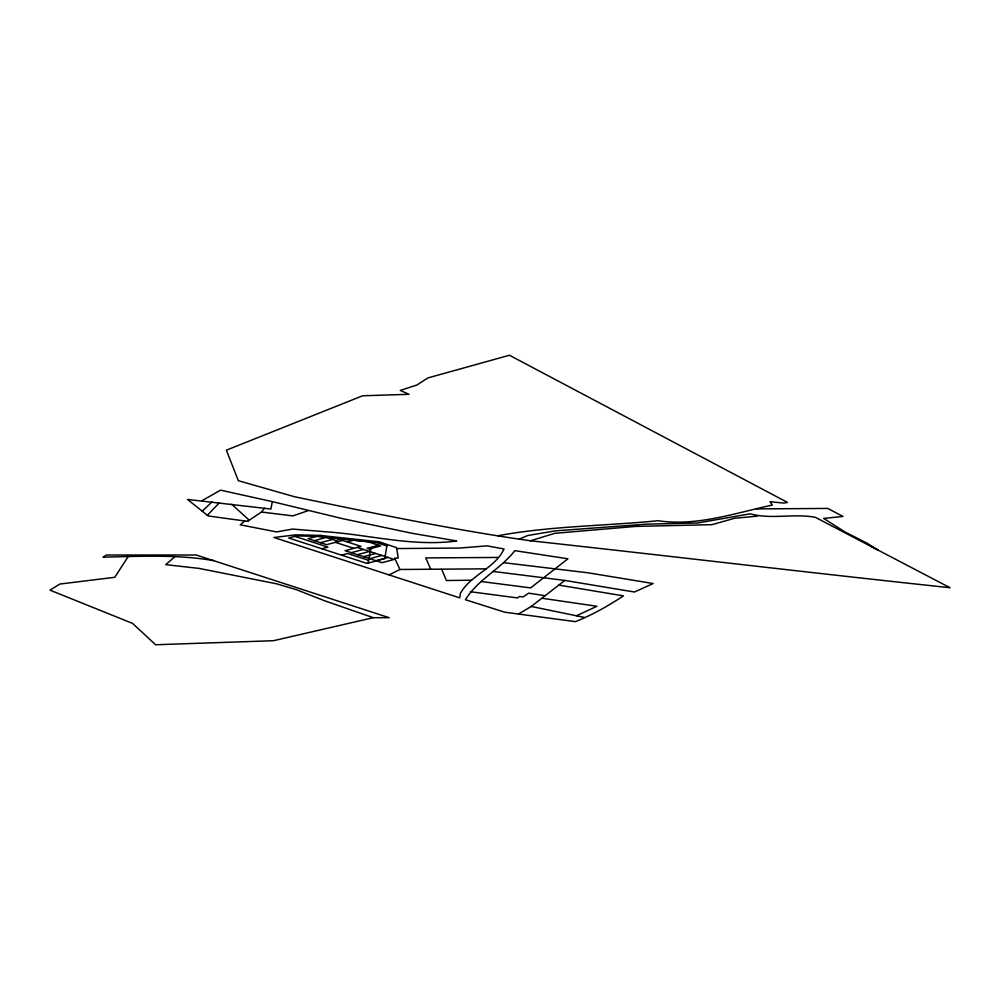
<?xml version="1.0" encoding="UTF-8"?>
<svg xmlns="http://www.w3.org/2000/svg" width="1000" height="1000" viewBox="0 0 1000 1000"><rect width="100%" height="100%" fill="white"/><g stroke="black" fill="none" stroke-linecap="round" stroke-linejoin="round"><path stroke-width="1.5" d="M368.075 563.112L370.913 548.538L380.712 545.913L367.987 541.775L318.288 536.413M202.188 500.575L220.55 490.15L272.312 501.625L270.9 509.038L187.562 499.462L208.225 515.975L244.75 520.975L247.587 521.312L261.462 512.038L264.562 508.225M396.675 548.562L459.837 548.038L487.163 545.862L504.05 549C494.663 568.763 470.85 574.6 460.375 593.413L459.712 597.863L273.938 537.5L295.812 534.825L320.262 535.438L379.162 541.8L396.538 547.663L398.25 558.075L394.688 558.112L399.925 569.475L486.35 568.825M481.475 581.55L530.625 587.9L567.938 558.787L514.862 550.662C500.513 569.087 477.663 579.65 465.438 599.725L504.75 612.212L575.45 621.65C592.413 614.837 608.362 605.85 623.438 595.875L558.812 585.087M128.212 556.512L114.763 577.312L59.887 584.038L50 590.15L132.525 623.375L155.625 644.75L273.45 640.713L373.275 617.688L389.15 617.688L196.25 555.013L106.388 555.025L103.05 557.137C139.863 556.4 177.125 554.275 213.538 560.612M207.362 515.288L219.438 502.725M202.25 511.213L212.037 501.85M174.613 556.938L165.738 564.663L199.013 568.4L276.725 583.837L296.5 589.725L323.888 600.5L373.275 617.688M244.75 520.975L240.225 524.837L276.562 531.912L292.55 529.075L327.038 531.875C370.25 534.875 413.162 546.95 456.688 540.962L411.95 533.263L342.488 518.638L272.312 501.625M518.7 613.888L531.263 606.462L564.812 580.425L634.438 592.013L653.175 583.525L588.013 572.8L503.862 562.712M247.587 521.312L249.237 520.212L231.675 504.237M389.1 574.913L399.925 569.475M576.413 615.775L596.962 606.275L541.875 598.225M519.163 539.15L527.65 535.525L555.513 530.837L646.263 524.175L697.625 522.975L750.225 513.825C771.075 519.688 793.9 513.225 815.375 517.337L950 587.712C810.075 572.8 670.337 556.075 530.438 540.775C451.225 529.55 372.9 513.013 294.6 496.763L238.35 480.7L226.363 450.188L362.587 395.788L409 394.312L400.288 390.4L416.987 385L427.738 377.975L509.438 355.25L787.463 502.413L783.863 503.075L770 501.725L772.3 505.062C734.65 513.162 697.087 526.487 658.05 520.737C604.663 526 550.812 525.925 497.85 535.75M530.438 540.775L554.938 533.288L635.788 526.413L711.988 524.663L734.525 518.3L757.225 516.138M308.188 510.637L292.887 515.875L261.462 512.038M314.288 540.675L326.413 537.438M320.45 542.675L332.575 539.438M342.612 540.4L326.613 544.675L308.125 538.675L320.25 535.425L338.738 541.438M321.812 548.75L327.925 547.112L294.837 536.362M347.325 541.925L353.675 540.237M341.525 555.15L347.638 553.513L368.55 560.312M378.625 545.237L367.038 548.337L370.737 549.538M351.25 552.675L363.375 549.438M357.4 554.675L369.525 551.438M363.562 556.688L375.688 553.438M369.725 558.688L381.85 555.438M375.887 560.688L388.013 557.438M471.613 580.212L446.475 580.525L441.725 569.362M497.912 557.45L425.737 557.9L430.825 569.412M756.388 508.9L827.738 508.438L843.012 516.45L823.662 518.413L845.175 532.075L867.05 543.212L877.938 550.025L871.7 546.775M493.188 571.45L564.812 580.425M470.375 591.725L517.587 597.938L519.513 596.45L522.975 597L528.763 593.162L545.125 595.712M531.263 606.462L584.525 617.45M336.337 538.362L361.087 546.4L345.087 550.675L382.038 562.688L394.162 559.45L357.212 547.438M335.337 542.337L353.812 548.35M386.875 545.925L384.738 558.663L366.962 563.413L288.725 538L296.712 535.862L319.875 536.45L376.538 542.575L386.875 545.925"/></g></svg>
